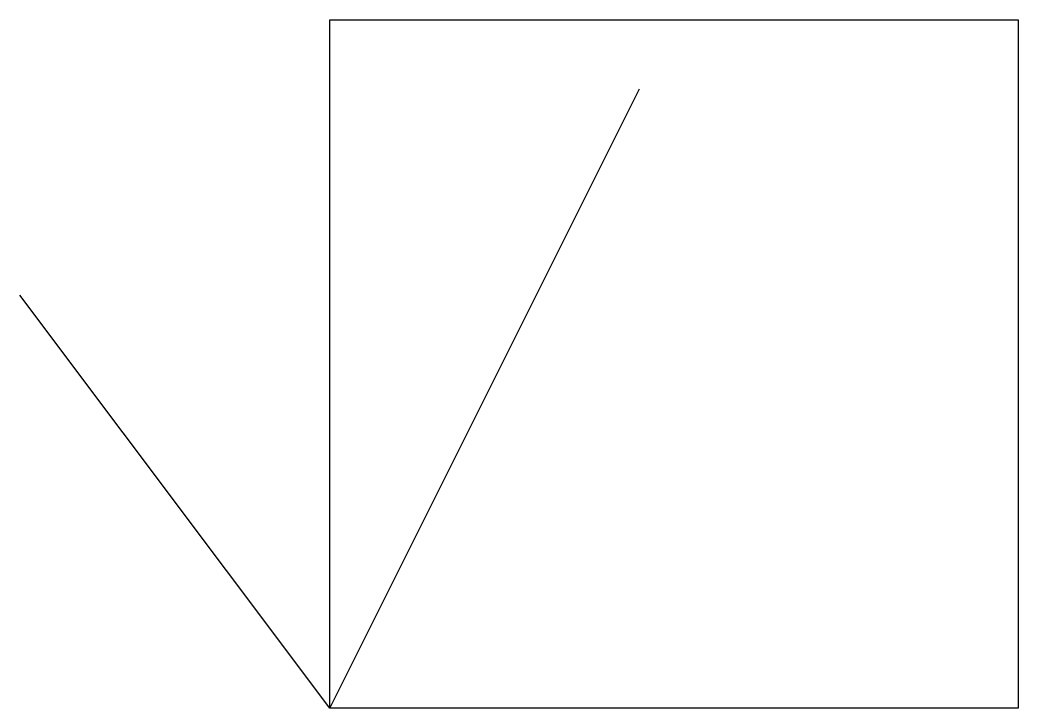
# Model space of a CAD drawing. Header units: millimetres. Extents: x -45 to 100, y 0 to 100.
import ezdxf

# ---------------------------------------------------------------- set-up
doc = ezdxf.new("R2010")
doc.units = ezdxf.units.MM

msp = doc.modelspace()

# ---------------------------------------------------------------- linework, layer by layer
for p, q in [((0, 0), (0, 100)), ((0, 100), (100, 100)), ((100, 100), (100, 0)), ((0, 0), (45, 90)), ((0, 0), (-45, 60)), ((100, 0), (0, 0))]:
    msp.add_line(p, q)

doc.saveas('drawing.dxf')
